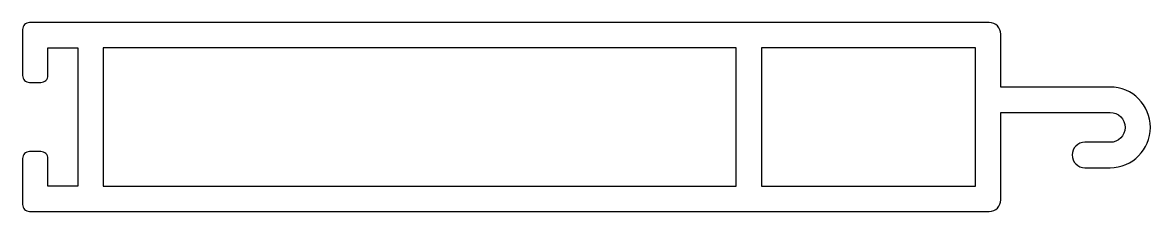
# Model space of a CAD drawing. Extents: x 932.9 to 981.9, y 2.4 to 10.6.
import ezdxf

# ---------------------------------------------------------------- set-up
doc = ezdxf.new("R2010")
doc.units = 0
doc.header["$LTSCALE"] = 15
doc.layers.get('0').update_dxf_attribs({"linetype": 'CONTINUOUS'})

msp = doc.modelspace()

# ---------------------------------------------------------------- linework, layer by layer
at = {"ltscale": 0.05}
msp.add_lwpolyline([(933.159, 2.365), (974.859, 2.365, 0.414214), (975.359, 2.865), (975.359, 6.665), (980.109, 6.665, -1), (980.109, 5.365), (979.009, 5.365, 0.414214), (978.459, 4.815, 0.414214), (979.009, 4.265), (980.109, 4.265, 1), (980.109, 7.765), (975.359, 7.765), (975.359, 10.065, 0.414214), (974.859, 10.565), (933.159, 10.565, 0.414214), (932.859, 10.265), (932.859, 8.265, 0.414214), (933.159, 7.965), (933.659, 7.965, 0.414214), (933.959, 8.265), (933.959, 9.465), (935.259, 9.465), (935.259, 3.465), (933.959, 3.465), (933.959, 4.665, 0.414214), (933.659, 4.965), (933.159, 4.965, 0.414214), (932.859, 4.665), (932.859, 2.665, 0.414214)], format="xyb", close=True, dxfattribs=at)
for points in [[(936.359, 3.465), (963.859, 3.465), (963.859, 9.465), (936.359, 9.465)], [(974.259, 9.465), (964.959, 9.465), (964.959, 3.465), (974.259, 3.465)]]:
    msp.add_lwpolyline(points, close=True, dxfattribs=at)

doc.saveas('drawing.dxf')
